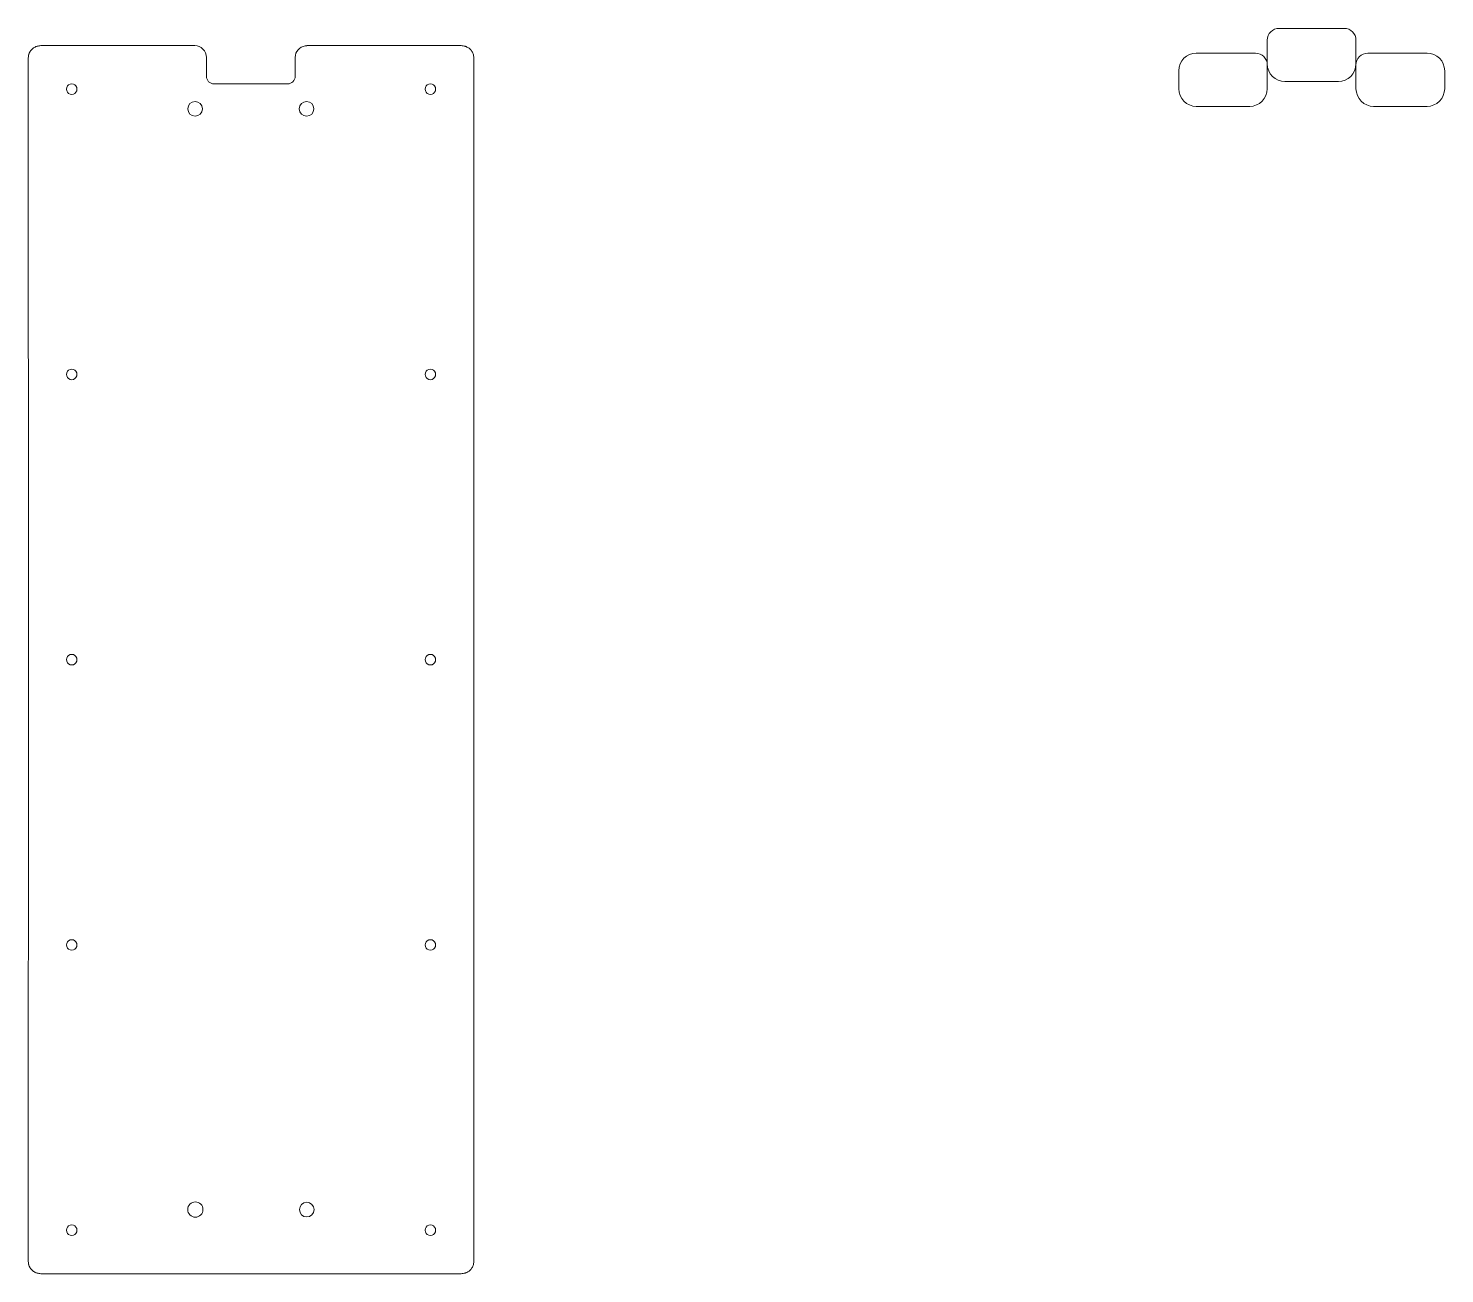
# Model space of a CAD drawing. Header units: inches. Extents: x -431 to 56, y 66 to 279.
# Drawn here: x -185.1 to 56.4, y 66.8 to 279.1 of the extents above; entities that cross this region are included whole.
import ezdxf

# ---------------------------------------------------------------- set-up
doc = ezdxf.new("R2010")
doc.units = ezdxf.units.IN
doc.header["$MEASUREMENT"] = 0

# ---------------------------------------------------------------- blocks, each defined once
blk = doc.blocks.new('block 3')
at = {"color": 1, "lineweight": 9, "true_color": 0xff0000}
for points in [[(-176.85, 268.43), (-176.98, 268.18), (-177.18, 267.98), (-177.43, 267.85), (-177.71, 267.81), (-177.99, 267.85), (-178.24, 267.98), (-178.44, 268.18), (-178.56, 268.43), (-178.61, 268.71), (-178.56, 268.99), (-178.44, 269.24), (-178.24, 269.44), (-177.99, 269.57), (-177.71, 269.61), (-177.43, 269.57), (-177.18, 269.44), (-177.08, 269.34), (-176.98, 269.24), (-176.85, 268.99), (-176.81, 268.71), (-176.85, 268.43)], [(-115.7, 268.43), (-115.83, 268.18), (-116.03, 267.98), (-116.28, 267.85), (-116.56, 267.81), (-116.84, 267.85), (-116.96, 267.92), (-117.09, 267.98), (-117.29, 268.18), (-117.41, 268.43), (-117.46, 268.71), (-117.41, 268.99), (-117.29, 269.24), (-117.09, 269.44), (-116.84, 269.57), (-116.56, 269.61), (-116.28, 269.57), (-116.03, 269.44), (-115.83, 269.24), (-115.7, 268.99), (-115.66, 268.71), (-115.7, 268.43)], [(-176.85, 219.81), (-176.98, 219.56), (-177.18, 219.36), (-177.43, 219.23), (-177.71, 219.18), (-177.99, 219.23), (-178.24, 219.36), (-178.44, 219.56), (-178.56, 219.81), (-178.61, 220.08), (-178.56, 220.36), (-178.44, 220.61), (-178.24, 220.81), (-177.99, 220.94), (-177.71, 220.98), (-177.43, 220.94), (-177.18, 220.81), (-176.98, 220.61), (-176.85, 220.36), (-176.81, 220.08), (-176.85, 219.81)], [(-115.7, 219.81), (-115.83, 219.56), (-116.03, 219.36), (-116.28, 219.23), (-116.56, 219.18), (-116.84, 219.23), (-117.09, 219.36), (-117.29, 219.56), (-117.41, 219.81), (-117.46, 220.08), (-117.41, 220.36), (-117.29, 220.61), (-117.09, 220.81), (-116.84, 220.94), (-116.56, 220.98), (-116.28, 220.94), (-116.03, 220.81), (-115.83, 220.61), (-115.7, 220.36), (-115.66, 220.08), (-115.7, 219.81)], [(-176.85, 171.18), (-176.98, 170.93), (-177.18, 170.73), (-177.43, 170.6), (-177.71, 170.56), (-177.99, 170.6), (-178.24, 170.73), (-178.44, 170.93), (-178.56, 171.18), (-178.61, 171.46), (-178.56, 171.74), (-178.44, 171.99), (-178.24, 172.19), (-177.99, 172.32), (-177.71, 172.36), (-177.43, 172.32), (-177.18, 172.19), (-176.98, 171.99), (-176.85, 171.74), (-176.81, 171.46), (-176.85, 171.18)], [(-115.7, 171.18), (-115.83, 170.93), (-116.03, 170.73), (-116.28, 170.6), (-116.56, 170.56), (-116.84, 170.6), (-117.09, 170.73), (-117.29, 170.93), (-117.41, 171.18), (-117.46, 171.46), (-117.41, 171.74), (-117.29, 171.99), (-117.09, 172.19), (-116.84, 172.32), (-116.56, 172.36), (-116.28, 172.32), (-116.03, 172.19), (-115.83, 171.99), (-115.7, 171.74), (-115.66, 171.46), (-115.7, 171.18)], [(-176.85, 122.56), (-176.98, 122.31), (-177.18, 122.11), (-177.43, 121.98), (-177.71, 121.93), (-177.99, 121.98), (-178.24, 122.11), (-178.44, 122.31), (-178.56, 122.56), (-178.61, 122.83), (-178.56, 123.11), (-178.44, 123.36), (-178.24, 123.56), (-177.99, 123.69), (-177.71, 123.73), (-177.43, 123.69), (-177.18, 123.56), (-176.98, 123.36), (-176.85, 123.11), (-176.81, 122.83), (-176.85, 122.56)], [(-115.7, 122.56), (-115.83, 122.31), (-116.03, 122.11), (-116.28, 121.98), (-116.56, 121.93), (-116.84, 121.98), (-117.09, 122.11), (-117.29, 122.31), (-117.41, 122.56), (-117.46, 122.83), (-117.41, 123.11), (-117.29, 123.36), (-117.09, 123.56), (-116.84, 123.69), (-116.56, 123.73), (-116.28, 123.69), (-116.03, 123.56), (-115.83, 123.36), (-115.7, 123.11), (-115.66, 122.83), (-115.7, 122.56)], [(-176.81, 74.21), (-176.85, 73.93), (-176.98, 73.68), (-177.18, 73.48), (-177.43, 73.35), (-177.71, 73.31), (-177.99, 73.35), (-178.24, 73.48), (-178.44, 73.68), (-178.44, 73.68), (-178.56, 73.93), (-178.61, 74.21), (-178.56, 74.49), (-178.44, 74.74), (-178.24, 74.94), (-177.99, 75.06), (-177.71, 75.11), (-177.43, 75.06), (-177.18, 74.94), (-176.98, 74.74), (-176.98, 74.74), (-176.85, 74.49), (-176.81, 74.25), (-176.81, 74.21), (-176.81, 74.21)], [(-115.66, 74.21), (-115.7, 73.93), (-115.83, 73.68), (-116.03, 73.48), (-116.28, 73.35), (-116.56, 73.31), (-116.84, 73.35), (-117.09, 73.48), (-117.29, 73.68), (-117.33, 73.76), (-117.41, 73.93), (-117.45, 74.17), (-117.46, 74.21), (-117.46, 74.21), (-117.41, 74.49), (-117.29, 74.74), (-117.09, 74.94), (-116.84, 75.06), (-116.56, 75.11), (-116.56, 75.11), (-116.28, 75.06), (-116.03, 74.94), (-115.83, 74.74), (-115.7, 74.49), (-115.66, 74.21), (-115.66, 74.21)]]:
    blk.add_lwpolyline(points, dxfattribs=at)
at = {"color": 3, "lineweight": 9, "true_color": 0x00ff00}
blk.add_open_spline([(-109.16, 274.06), (-109.16, 274.06), (-109.17, 274.22), (-109.17, 274.22), (-109.17, 274.22), (-109.19, 274.38), (-109.19, 274.38), (-109.19, 274.38), (-109.21, 274.5), (-109.21, 274.5), (-109.21, 274.5), (-109.22, 274.54), (-109.22, 274.54), (-109.22, 274.54), (-109.26, 274.69), (-109.26, 274.69), (-109.26, 274.69), (-109.32, 274.84), (-109.32, 274.84), (-109.32, 274.84), (-109.39, 274.98), (-109.39, 274.98), (-109.39, 274.98), (-109.39, 274.99), (-109.39, 274.99), (-109.39, 274.99), (-109.48, 275.13), (-109.48, 275.13), (-109.48, 275.13), (-109.57, 275.26), (-109.57, 275.26), (-109.57, 275.26), (-109.59, 275.28), (-109.59, 275.28), (-109.59, 275.28), (-109.68, 275.39), (-109.68, 275.39), (-109.68, 275.39), (-109.79, 275.51), (-109.79, 275.51), (-109.79, 275.51), (-109.86, 275.57), (-109.86, 275.57), (-109.86, 275.57), (-109.91, 275.62), (-109.91, 275.62), (-109.91, 275.62), (-109.97, 275.66), (-109.97, 275.66), (-109.97, 275.66), (-110.05, 275.72), (-110.05, 275.72), (-110.05, 275.72), (-110.19, 275.81), (-110.19, 275.81), (-110.19, 275.81), (-110.34, 275.88), (-110.34, 275.88), (-110.34, 275.88), (-110.46, 275.94), (-110.46, 275.94), (-110.46, 275.94), (-110.49, 275.95), (-110.49, 275.95), (-110.49, 275.95), (-110.57, 275.98), (-110.57, 275.98), (-110.57, 275.98), (-110.65, 276.01), (-110.65, 276.01), (-110.65, 276.01), (-110.79, 276.04), (-110.79, 276.04), (-110.79, 276.04), (-110.81, 276.05), (-110.81, 276.05), (-110.81, 276.05), (-110.98, 276.08), (-110.98, 276.08), (-110.98, 276.08), (-111.14, 276.1), (-111.14, 276.1), (-111.14, 276.1), (-111.31, 276.11), (-111.31, 276.11), (-111.31, 276.11), (-137.62, 276.11), (-137.62, 276.11), (-137.62, 276.11), (-137.6, 276.1), (-137.6, 276.1), (-137.71, 276.1), (-137.81, 276.09), (-137.92, 276.07), (-138.87, 275.92), (-139.6, 275.09), (-139.6, 274.1), (-139.6, 274.1), (-139.6, 273.38), (-139.6, 273.38), (-139.6, 273.38), (-139.61, 273.38), (-139.61, 273.38), (-139.61, 273.38), (-139.61, 270.88), (-139.61, 270.88), (-139.61, 270.17), (-140.19, 269.59), (-140.9, 269.59), (-140.9, 269.59), (-153.45, 269.59), (-153.45, 269.59), (-154.16, 269.59), (-154.74, 270.17), (-154.74, 270.88), (-154.74, 270.88), (-154.74, 273.39), (-154.74, 273.39), (-154.74, 273.39), (-154.74, 274.11), (-154.74, 274.11), (-154.74, 275.21), (-155.64, 276.11), (-156.74, 276.11), (-156.74, 276.11), (-182.95, 276.11), (-182.95, 276.11), (-182.95, 276.11), (-183.12, 276.1), (-183.12, 276.1), (-183.12, 276.1), (-183.29, 276.08), (-183.29, 276.08), (-183.29, 276.08), (-183.45, 276.05), (-183.45, 276.05), (-183.45, 276.05), (-183.47, 276.04), (-183.47, 276.04), (-183.47, 276.04), (-183.62, 276.01), (-183.62, 276.01), (-183.62, 276.01), (-183.69, 275.98), (-183.69, 275.98), (-183.69, 275.98), (-183.77, 275.95), (-183.77, 275.95), (-183.77, 275.95), (-183.81, 275.94), (-183.81, 275.94), (-183.81, 275.94), (-183.93, 275.88), (-183.93, 275.88), (-183.93, 275.88), (-184.08, 275.81), (-184.08, 275.81), (-184.08, 275.81), (-184.22, 275.72), (-184.22, 275.72), (-184.22, 275.72), (-184.35, 275.62), (-184.35, 275.62), (-184.35, 275.62), (-184.47, 275.51), (-184.47, 275.51), (-184.47, 275.51), (-184.59, 275.39), (-184.59, 275.39), (-184.59, 275.39), (-184.69, 275.26), (-184.69, 275.26), (-184.69, 275.26), (-184.69, 275.26), (-184.69, 275.26), (-184.69, 275.26), (-184.72, 275.22), (-184.72, 275.22), (-184.72, 275.22), (-184.79, 275.13), (-184.79, 275.13), (-184.79, 275.13), (-184.84, 275.05), (-184.84, 275.05), (-184.84, 275.05), (-184.87, 274.99), (-184.87, 274.99), (-184.87, 274.99), (-184.87, 274.98), (-184.87, 274.98), (-184.87, 274.98), (-184.94, 274.84), (-184.94, 274.84), (-184.94, 274.84), (-185, 274.69), (-185, 274.69), (-185, 274.69), (-185.04, 274.54), (-185.04, 274.54), (-185.04, 274.54), (-185.04, 274.54), (-185.04, 274.54), (-185.04, 274.54), (-185.05, 274.52), (-185.05, 274.52), (-185.05, 274.52), (-185.08, 274.38), (-185.08, 274.38), (-185.08, 274.38), (-185.1, 274.22), (-185.1, 274.22), (-185.1, 274.22), (-185.11, 274.06), (-185.11, 274.06), (-185.11, 274.06), (-185.1, 171.46), (-185.1, 171.46), (-185.1, 171.46), (-185.11, 68.86), (-185.11, 68.86), (-185.11, 68.86), (-185.1, 68.7), (-185.1, 68.7), (-185.1, 68.7), (-185.08, 68.54), (-185.08, 68.54), (-185.08, 68.54), (-185.05, 68.39), (-185.05, 68.39), (-185.05, 68.39), (-185.04, 68.38), (-185.04, 68.38), (-185.04, 68.38), (-185.04, 68.37), (-185.04, 68.37), (-185.04, 68.37), (-185, 68.23), (-185, 68.23), (-185, 68.23), (-184.94, 68.08), (-184.94, 68.08), (-184.94, 68.08), (-184.87, 67.94), (-184.87, 67.94), (-184.87, 67.94), (-184.87, 67.93), (-184.87, 67.93), (-184.87, 67.93), (-184.84, 67.87), (-184.84, 67.87), (-184.84, 67.87), (-184.79, 67.79), (-184.79, 67.79), (-184.79, 67.79), (-184.72, 67.7), (-184.72, 67.7), (-184.72, 67.7), (-184.69, 67.66), (-184.69, 67.66), (-184.69, 67.66), (-184.69, 67.66), (-184.69, 67.66), (-184.69, 67.66), (-184.59, 67.53), (-184.59, 67.53), (-184.59, 67.53), (-184.47, 67.41), (-184.47, 67.41), (-184.47, 67.41), (-184.35, 67.3), (-184.35, 67.3), (-184.35, 67.3), (-184.22, 67.2), (-184.22, 67.2), (-184.22, 67.2), (-184.08, 67.11), (-184.08, 67.11), (-184.08, 67.11), (-183.93, 67.03), (-183.93, 67.03), (-183.93, 67.03), (-183.81, 66.98), (-183.81, 66.98), (-183.81, 66.98), (-183.77, 66.97), (-183.77, 66.97), (-183.77, 66.97), (-183.69, 66.94), (-183.69, 66.94), (-183.69, 66.94), (-183.62, 66.91), (-183.62, 66.91), (-183.62, 66.91), (-183.47, 66.87), (-183.47, 66.87), (-183.47, 66.87), (-183.45, 66.87), (-183.45, 66.87), (-183.45, 66.87), (-183.29, 66.84), (-183.29, 66.84), (-183.29, 66.84), (-183.12, 66.82), (-183.12, 66.82), (-183.12, 66.82), (-182.95, 66.81), (-182.95, 66.81), (-182.95, 66.81), (-111.31, 66.81), (-111.31, 66.81), (-111.31, 66.81), (-111.14, 66.82), (-111.14, 66.82), (-111.14, 66.82), (-110.98, 66.84), (-110.98, 66.84), (-110.98, 66.84), (-110.81, 66.87), (-110.81, 66.87), (-110.81, 66.87), (-110.79, 66.87), (-110.79, 66.87), (-110.79, 66.87), (-110.65, 66.91), (-110.65, 66.91), (-110.65, 66.91), (-110.57, 66.94), (-110.57, 66.94), (-110.57, 66.94), (-110.49, 66.97), (-110.49, 66.97), (-110.49, 66.97), (-110.46, 66.98), (-110.46, 66.98), (-110.46, 66.98), (-110.34, 67.03), (-110.34, 67.03), (-110.34, 67.03), (-110.19, 67.11), (-110.19, 67.11), (-110.19, 67.11), (-110.05, 67.2), (-110.05, 67.2), (-110.05, 67.2), (-109.97, 67.26), (-109.97, 67.26), (-109.97, 67.26), (-109.91, 67.3), (-109.91, 67.3), (-109.91, 67.3), (-109.86, 67.35), (-109.86, 67.35), (-109.86, 67.35), (-109.79, 67.41), (-109.79, 67.41), (-109.79, 67.41), (-109.68, 67.53), (-109.68, 67.53), (-109.68, 67.53), (-109.59, 67.64), (-109.59, 67.64), (-109.59, 67.64), (-109.57, 67.66), (-109.57, 67.66), (-109.57, 67.66), (-109.48, 67.79), (-109.48, 67.79), (-109.48, 67.79), (-109.39, 67.93), (-109.39, 67.93), (-109.39, 67.93), (-109.39, 67.93), (-109.39, 67.93), (-109.39, 67.93), (-109.32, 68.08), (-109.32, 68.08), (-109.32, 68.08), (-109.26, 68.23), (-109.26, 68.23), (-109.26, 68.23), (-109.22, 68.38), (-109.22, 68.38), (-109.22, 68.38), (-109.21, 68.42), (-109.21, 68.42), (-109.21, 68.42), (-109.19, 68.54), (-109.19, 68.54), (-109.19, 68.54), (-109.17, 68.7), (-109.17, 68.7), (-109.17, 68.7), (-109.16, 68.86), (-109.16, 68.86), (-109.16, 68.86), (-109.16, 171.46), (-109.16, 171.46), (-109.16, 171.46), (-109.16, 274.06), (-109.16, 274.06)], degree=3, knots=[0, 0, 0, 0, 1, 1, 1, 2, 2, 2, 3, 3, 3, 4, 4, 4, 5, 5, 5, 6, 6, 6, 7, 7, 7, 8, 8, 8, 9, 9, 9, 10, 10, 10, 11, 11, 11, 12, 12, 12, 13, 13, 13, 14, 14, 14, 15, 15, 15, 16, 16, 16, 17, 17, 17, 18, 18, 18, 19, 19, 19, 20, 20, 20, 21, 21, 21, 22, 22, 22, 23, 23, 23, 24, 24, 24, 25, 25, 25, 26, 26, 26, 27, 27, 27, 28, 28, 28, 29, 29, 29, 30, 30, 30, 31, 31, 31, 32, 32, 32, 33, 33, 33, 34, 34, 34, 35, 35, 35, 36, 36, 36, 37, 37, 37, 38, 38, 38, 39, 39, 39, 40, 40, 40, 41, 41, 41, 42, 42, 42, 43, 43, 43, 44, 44, 44, 45, 45, 45, 46, 46, 46, 47, 47, 47, 48, 48, 48, 49, 49, 49, 50, 50, 50, 51, 51, 51, 52, 52, 52, 53, 53, 53, 54, 54, 54, 55, 55, 55, 56, 56, 56, 57, 57, 57, 58, 58, 58, 59, 59, 59, 60, 60, 60, 61, 61, 61, 62, 62, 62, 63, 63, 63, 64, 64, 64, 65, 65, 65, 66, 66, 66, 67, 67, 67, 68, 68, 68, 69, 69, 69, 70, 70, 70, 71, 71, 71, 72, 72, 72, 73, 73, 73, 74, 74, 74, 75, 75, 75, 76, 76, 76, 77, 77, 77, 78, 78, 78, 79, 79, 79, 80, 80, 80, 81, 81, 81, 82, 82, 82, 83, 83, 83, 84, 84, 84, 85, 85, 85, 86, 86, 86, 87, 87, 87, 88, 88, 88, 89, 89, 89, 90, 90, 90, 91, 91, 91, 92, 92, 92, 93, 93, 93, 94, 94, 94, 95, 95, 95, 96, 96, 96, 97, 97, 97, 98, 98, 98, 99, 99, 99, 100, 100, 100, 101, 101, 101, 102, 102, 102, 103, 103, 103, 104, 104, 104, 105, 105, 105, 106, 106, 106, 107, 107, 107, 108, 108, 108, 109, 109, 109, 110, 110, 110, 111, 111, 111, 112, 112, 112, 113, 113, 113, 114, 114, 114, 115, 115, 115, 116, 116, 116, 117, 117, 117, 118, 118, 118, 119, 119, 119, 120, 120, 120, 121, 121, 121, 122, 122, 122, 123, 123, 123, 124, 124, 124, 125, 125, 125, 126, 126, 126, 127, 127, 127, 128, 128, 128, 129, 129, 129, 130, 130, 130, 131, 131, 131, 132, 132, 132, 133, 133, 133, 133], dxfattribs=at)
at = {"color": 1, "lineweight": 9, "true_color": 0xff0000}
for points in [[(-156.67, 266.59), (-155.98, 266.59), (-155.42, 266.03), (-155.42, 265.34), (-155.42, 264.65), (-155.98, 264.09), (-156.67, 264.09), (-157.36, 264.09), (-157.92, 264.65), (-157.92, 265.34), (-157.92, 266.03), (-157.36, 266.59), (-156.67, 266.59)], [(-137.67, 266.59), (-136.97, 266.59), (-136.42, 266.03), (-136.42, 265.34), (-136.42, 264.65), (-136.97, 264.09), (-137.67, 264.09), (-138.36, 264.09), (-138.92, 264.65), (-138.92, 265.34), (-138.92, 266.03), (-138.36, 266.59), (-137.67, 266.59)], [(-156.63, 76.43), (-157.35, 76.43), (-157.93, 77.02), (-157.93, 77.73), (-157.93, 78.45), (-157.35, 79.03), (-156.63, 79.03), (-155.91, 79.03), (-155.33, 78.45), (-155.33, 77.73), (-155.33, 77.02), (-155.91, 76.43), (-156.63, 76.43)], [(-137.63, 76.48), (-138.32, 76.48), (-138.88, 77.04), (-138.88, 77.73), (-138.88, 78.42), (-138.32, 78.98), (-137.63, 78.98), (-136.94, 78.98), (-136.38, 78.42), (-136.38, 77.73), (-136.38, 77.04), (-136.94, 76.48), (-137.63, 76.48)]]:
    blk.add_open_spline(points, degree=3, knots=[0, 0, 0, 0, 1, 1, 1, 2, 2, 2, 3, 3, 3, 4, 4, 4, 4], dxfattribs=at)

msp = doc.modelspace()

# ---------------------------------------------------------------- linework, layer by layer
at = {"lineweight": 0}
for points, knots in [([(39.25, 279.06), (39.25, 279.06), (38.25, 279.06), (38.25, 279.06), (38.25, 279.06), (29.13, 279.06), (29.13, 279.06), (29.13, 279.06), (28.13, 279.06), (28.13, 279.06), (27.03, 279.06), (26.13, 278.17), (26.13, 277.06), (26.13, 277.06), (26.13, 276.06), (26.13, 276.06), (26.13, 276.06), (26.13, 273), (26.13, 273), (26.13, 271.34), (27.48, 270), (29.13, 270), (29.13, 270), (38.25, 270), (38.25, 270), (39.91, 270), (41.25, 271.34), (41.25, 273), (41.25, 273), (41.25, 276.06), (41.25, 276.06), (41.25, 276.06), (41.25, 277.06), (41.25, 277.06), (41.25, 278.17), (40.36, 279.06), (39.25, 279.06)], [0, 0, 0, 0, 1, 1, 1, 2, 2, 2, 3, 3, 3, 4, 4, 4, 5, 5, 5, 6, 6, 6, 7, 7, 7, 8, 8, 8, 9, 9, 9, 10, 10, 10, 11, 11, 11, 12, 12, 12, 12]), ([(24.13, 274.83), (24.13, 274.83), (14.02, 274.83), (14.02, 274.83), (12.36, 274.83), (11.02, 273.49), (11.02, 271.83), (11.02, 271.83), (11.02, 268.76), (11.02, 268.76), (11.02, 267.11), (12.36, 265.76), (14.02, 265.76), (14.02, 265.76), (23.13, 265.76), (23.13, 265.76), (24.79, 265.76), (26.13, 267.11), (26.13, 268.76), (26.13, 268.76), (26.13, 272.83), (26.13, 272.83), (26.13, 273.93), (25.24, 274.83), (24.13, 274.83)], [0, 0, 0, 0, 1, 1, 1, 2, 2, 2, 3, 3, 3, 4, 4, 4, 5, 5, 5, 6, 6, 6, 7, 7, 7, 8, 8, 8, 8]), ([(43.25, 274.83), (43.25, 274.83), (53.37, 274.83), (53.37, 274.83), (55.03, 274.83), (56.37, 273.49), (56.37, 271.83), (56.37, 271.83), (56.37, 268.76), (56.37, 268.76), (56.37, 267.11), (55.03, 265.76), (53.37, 265.76), (53.37, 265.76), (44.25, 265.76), (44.25, 265.76), (42.6, 265.76), (41.25, 267.11), (41.25, 268.76), (41.25, 268.76), (41.25, 272.83), (41.25, 272.83), (41.25, 273.93), (42.15, 274.83), (43.25, 274.83)], [0, 0, 0, 0, 1, 1, 1, 2, 2, 2, 3, 3, 3, 4, 4, 4, 5, 5, 5, 6, 6, 6, 7, 7, 7, 8, 8, 8, 8])]:
    msp.add_open_spline(points, degree=3, knots=knots, dxfattribs=at)

# ---------------------------------------------------------------- block references
msp.add_blockref('block 3', (0, 0))

doc.saveas('drawing.dxf')
